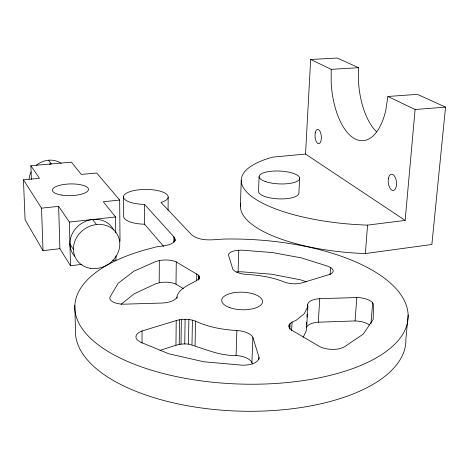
<?xml version="1.0" encoding="UTF-8"?>
<svg xmlns="http://www.w3.org/2000/svg" width="469" height="469" viewBox="0 0 469 469"><rect width="100%" height="100%" fill="white"/><g stroke="black" fill="none" stroke-linecap="round" stroke-linejoin="round"><path stroke-width="0.7" d="M163.64 246.366L144.563 224.205L144.569 204.402A22.348 7.492 0 0 1 124.584 194.606A22.348 7.492 0 0 1 157.93 190.631A22.348 7.492 0 0 1 160.949 202.45L191.651 234.77C200.626 242.039 213.565 239.559 224.147 239.061A166.753 72.449 1.9 0 1 402.232 335.089A166.753 72.449 1.9 0 1 142.078 367.127A166.753 72.449 1.9 0 1 152.9 247.837C156.318 245.633 179.334 246.882 173.87 236.822L144.569 204.402M387.892 96.485L415.094 109.512L405.152 220.418L305.536 154.072L310.66 59.487L331.196 69.324L331.19 82.954A60.284 28.627 87.1 0 0 355.215 139.006A60.284 28.627 87.1 0 0 385.764 110.461L387.892 96.485L417.387 94.357L445.55 107.12L431.861 244.484L365.369 253.547A114.33 39.12 4.2 0 1 240.673 203.722M121.096 304.328L134.075 293.858L155.749 283.757L159.202 282.813L159.319 260.582A13.877 5.511 0 0 1 176.262 261.937L198.51 275.174L199.589 277.249L199.225 278.656C192.02 284.232 181.667 286.143 177.247 295.23L176.977 298.372M310.66 59.487L337.229 58.033L358.568 67.7L358.486 81.184A59.581 29.782 87.3 0 0 376.519 131.736M168.072 210.176L168.178 197.22M173.817 241.934L173.87 236.822M174.538 242.063L174.585 237.677M174.978 240.755L175.001 238.557M175.107 240.873L175.125 239.454M183.408 288.728L176.01 284.191L176.262 261.937M160.035 350.378L175.939 345.278L176.221 320.591C182.482 318.721 189.382 318.85 195.514 321.136C208.353 327.245 222.804 329.66 236.904 330.539A17.992 8.348 1.7 0 1 252.902 337.422L258.988 357.29L258.9 359.453M175.939 345.278L179.228 344.41L179.539 319.764M179.228 344.41L181.022 344.135L181.351 319.5M181.022 344.135L184.751 343.906L185.108 319.283M252.316 364.02L251.917 362.643A17.828 8.682 1.7 0 0 236.077 355.514C219.281 355.93 204.132 348.543 188.485 344.117L188.878 319.5M191.997 344.768L192.419 320.128M195.063 345.811L195.514 321.136M196.646 281.048L196.775 273.943M198.41 280.157L198.51 275.174M199.014 279.407L199.079 275.842M236.646 272.002A13.32 5.435 1.9 0 1 238.076 271.868L238.785 250.235L241.951 250.165L272.53 252.557L301.626 257.962L327.784 266.193L330.557 267.57L330.088 274.728M240.392 206.243L241.242 180.272M236.077 355.514L236.904 330.539M251.917 362.643L252.902 337.422M259.099 176.584L258.525 191.317A20.208 6.666 2.6 0 0 278.885 198.879A20.208 6.666 2.6 0 0 298.894 192.841L299.668 178.12M288.998 327.245L289.109 325.07L290.153 323.481L292.064 322.109L296.132 320.292L304.258 313.732L307.881 306.474L307.664 304.715A16.755 7.193 4.2 0 1 319.764 298.665L356.815 297.551A14.879 6.302 5 0 1 372.662 302.757L373.547 304.293L373.177 319.371L363.311 334.075L343.865 347.177L340.271 348.49A16.069 7.404 4.6 0 1 319.928 346.726L292.867 330.868C290.862 329.672 288.359 327.743 289.109 325.07M289.848 329.267L290.153 323.481M291.607 330.768L292.064 322.109M306.497 324.906L306.662 322.021M306.955 316.974L307.119 314.089M307.412 309.042L307.664 304.715M307.881 306.474L306.497 330.334L303.185 337.27M306.421 327.72A16.614 7.486 4.3 0 1 318.304 322.185L319.764 298.665M369.267 324.911A14.756 6.566 5.2 0 0 355.062 320.948L356.815 297.551M365.369 253.547L367.555 225.108L405.152 220.418M370.985 323.481L372.662 302.757M408.141 315.104L405.89 339.128A165.323 75.415 1.9 0 1 239.63 411.137A165.323 75.415 1.9 0 1 75.445 329.619L74.847 305.36M258.988 357.29A16.597 7.979 1.9 0 1 246.395 365.046L242.373 365.204L203.757 361.763L168.676 353.737L140.208 342.018L137.581 340.131A16.151 7.434 -0.8 0 1 142.037 330.973L176.221 320.591M159.319 260.582L155.843 261.485L133.993 271.135L118.165 283.258L109.852 297.317L109.898 298.853A15.008 6.361 -1.2 0 0 123.628 304.193L162.796 303.009A16.661 7.07 -0.3 0 0 176.995 296.936M120.017 241.506L119.671 200.04L96.684 173.008L81.319 174.433L71.435 162.157L30.866 165.721L39.478 178.314L23.45 179.797L41.524 208.142L58.654 206.366L59.885 248.676L70.497 265.771L81.964 264.328M112.466 260.483L115.995 260.037L115.954 255.763M23.45 179.797L25.08 219.75L43.013 250.692L59.885 248.676M58.654 206.366L69.371 222.054L115.573 216.977L115.726 232.882M119.671 200.04L103.303 201.74L115.573 216.977M305.536 154.072L272.759 157.115A115.351 36.77 4 0 0 252.961 197.408A115.351 36.77 4 0 0 367.555 225.108M415.094 109.512L445.55 107.12M331.196 69.324L358.568 67.7M318.304 322.185L355.062 320.948M238.076 271.868L241.218 271.786L271.563 274.224L300.43 279.8L306.574 281.822M184.751 343.906L188.485 344.117M48.536 160.21L51.303 163.921A20.513 18.871 -28.3 0 0 49.321 164.191M92.669 219.492L96.456 224.575M69.94 244.079L73.445 249.473M30.866 165.721L31.388 179.381M41.524 208.142L43.013 250.692M69.371 222.054L70.497 265.771M123.558 196.335L123.699 215.816A22.201 7.826 -0.1 0 0 144.563 224.205M142.037 330.973L142.048 343.197M74.6 256.221A23.673 21.046 -33 0 1 81.055 223.777A23.673 21.046 -33 0 1 113.68 229.986M29.09 179.041A20.302 18.713 -27.9 0 1 31.095 171.935M36.394 165.252A20.302 18.713 -27.9 0 1 61.122 163.306M330.557 267.57A13.818 5.493 3.8 0 1 329.695 274.435L302.394 282.737C296.666 284.419 290.434 284.056 284.789 282.227C272.788 277.279 259.685 275.18 246.788 274.418A15.5 6.197 2 0 1 232.8 269.054L228.497 255.095A13.419 5.212 1.9 0 1 238.785 250.235M159.202 282.813A13.771 5.745 -0.1 0 1 176.01 284.191M61.222 195.016A18.045 5.863 -1.3 0 0 88.477 189.488A18.045 5.863 -1.3 0 0 61.603 184.856A18.045 5.863 -1.3 0 0 61.222 195.016M90.752 268.385A23.966 21.234 -33.3 0 0 118.962 238.352A23.966 21.234 -33.3 0 0 80.129 232.823A23.966 21.234 -33.3 0 0 90.752 268.385M265.431 181.573A20.308 6.431 2.6 0 0 299.122 179.774A20.308 6.431 2.6 0 0 273.603 171.068A20.308 6.431 2.6 0 0 265.431 181.573M388.438 178.408A8.196 4.098 83.8 0 0 393.122 190.49A8.196 4.098 83.8 0 0 395.543 178.091A8.196 4.098 83.8 0 0 388.438 178.408M315.232 132.827A7.205 3.154 85.3 0 0 318.598 143.731A7.205 3.154 85.3 0 0 320.72 133.079A7.205 3.154 85.3 0 0 315.232 132.827M229.898 307.687A20.448 8.788 1.9 0 0 262.423 302.564A20.448 8.788 1.9 0 0 234.06 292.685A20.448 8.788 1.9 0 0 229.898 307.687"/></g></svg>
